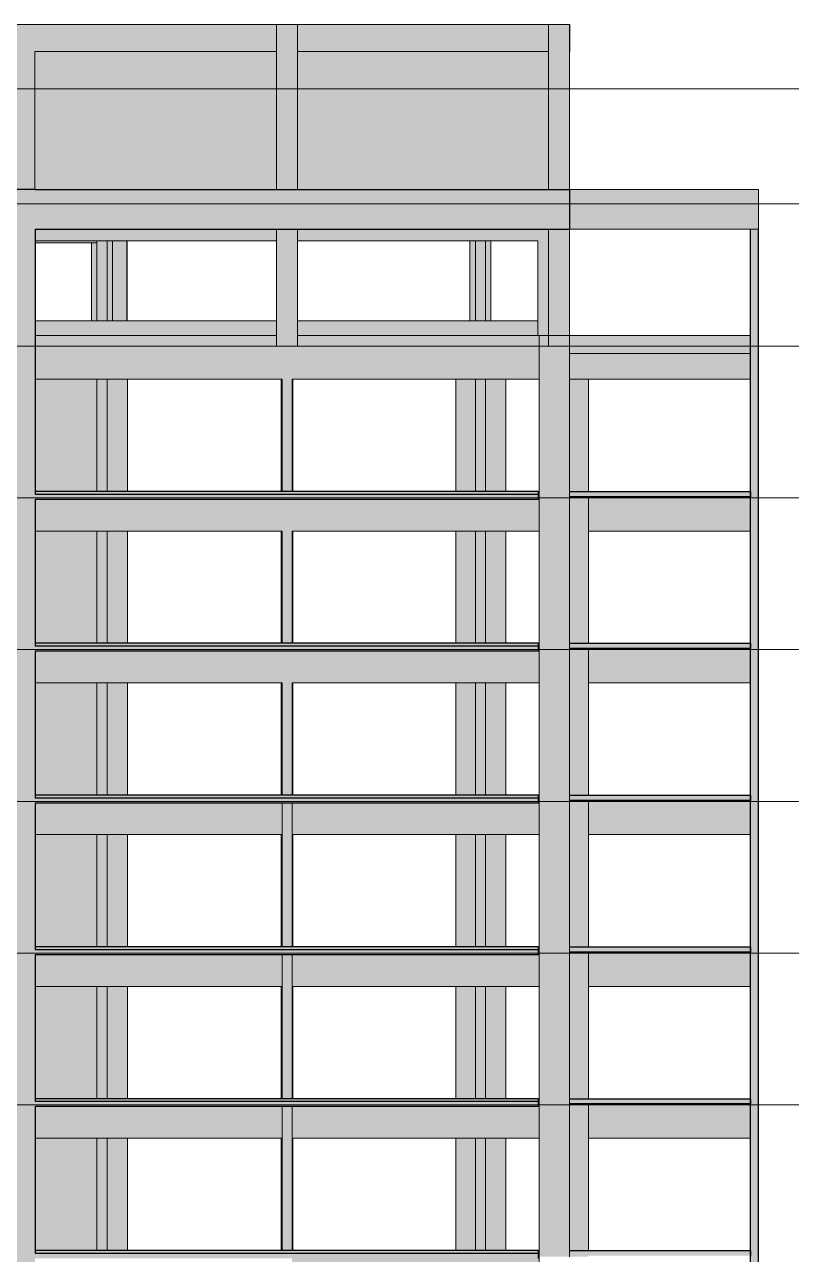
# Model space of a CAD drawing. Header units: centimetres. Extents: x -2198 to 42786, y -3196 to 88064.
# Drawn here: x 30268 to 31723, y 85688 to 88022 of the extents above; entities that cross this region are included whole.
import ezdxf

# ---------------------------------------------------------------- set-up
doc = ezdxf.new("R2010")
doc.units = ezdxf.units.CM
doc.linetypes.add('Centro', pattern=[3.175, 0.635, -0.47625, 1.5875, -0.47625])
for name, color, linetype, lineweight in [('A-FLOR', 7, 'Continuous', 25), ('A-FLOR-LEVL', 7, 'Continuous', 9), ('S-BEAM', 7, 'Continuous', 25), ('S-COLS', 7, 'Continuous', 25)]:
    doc.layers.add(name, color=color, linetype=linetype, lineweight=lineweight)

msp = doc.modelspace()

# ---------------------------------------------------------------- hatches: boundary and pattern name
at = {"layer": 'A-FLOR', "true_color": 0xc0c0c0}
for points in [[(31135.03, 87131), (31242.06, 87131), (31242.06, 87136), (30287.56, 87135.99), (30287.56, 87131), (31048.5, 87131)], [(31548.6, 87126), (31645.06, 87126), (31645.06, 87136), (31301.56, 87136), (31301.56, 87126), (31374.25, 87126)], [(30287.56, 87120.92), (31242.06, 87120.92), (31242.06, 87131), (30287.56, 87131), (30287.56, 87121.88)], [(31242.06, 86843), (31242.06, 86848), (30287.56, 86847.99), (30287.56, 86843), (31238.42, 86843)], [(30438.04, 86832.92), (31242.06, 86832.92), (31242.06, 86843), (30287.56, 86843), (30287.56, 86832.92), (30437.13, 86832.92)], [(31548.6, 86838), (31645.06, 86838), (31645.06, 86848), (31301.56, 86848), (31301.56, 86838), (31374.25, 86838)], [(31641.57, 86848), (31641.57, 86848), (31548.6, 86848)], [(30287.56, 86555), (31242.06, 86555), (31242.06, 86560), (30287.56, 86559.99)], [(30287.56, 86544.92), (31242.06, 86544.92), (31242.06, 86555), (30287.56, 86555), (30287.56, 86548)], [(31341.82, 86550), (31645.06, 86550), (31645.06, 86560), (31301.56, 86560), (31301.56, 86550), (31337.31, 86550)], [(31641.57, 86560), (31641.57, 86560), (31341.82, 86560)], [(31238.42, 86267), (31242.06, 86267), (31242.06, 86272), (30287.56, 86271.99), (30287.56, 86267), (31135.03, 86267)], [(31341.82, 86262), (31645.06, 86262), (31645.06, 86272), (31301.56, 86272), (31301.56, 86262), (31337.31, 86262)], [(31641.57, 86272), (31641.57, 86272), (31341.82, 86272)], [(30287.56, 86256.92), (31242.06, 86256.92), (31242.06, 86267), (30287.56, 86267), (30287.56, 86260)], [(31238.42, 85979), (31242.06, 85979), (31242.06, 85984), (30287.56, 85983.99), (30287.83, 85979), (31135.03, 85979)], [(30287.56, 85968.92), (31242.06, 85968.92), (31242.06, 85979), (30287.56, 85979), (30287.56, 85972)], [(31341.82, 85974), (31645.06, 85974), (31645.06, 85984), (31301.56, 85984), (31301.56, 85974), (31337.31, 85974)], [(31641.57, 85984), (31641.57, 85984), (31341.82, 85984)], [(30287.56, 85691), (31242.06, 85691), (31242.06, 85696), (30287.56, 85695.99)], [(30287.56, 85680.92), (31242.06, 85680.92), (31242.06, 85691), (30287.56, 85691), (30287.56, 85684)], [(31548.6, 85686), (31645.06, 85686), (31645.06, 85696), (31301.56, 85696), (31301.56, 85686), (31374.25, 85686)], [(31641.57, 85696), (31641.57, 85696), (31548.6, 85696)]]:
    msp.add_hatch(color=9, dxfattribs=at).paths.add_polyline_path(points, flags=0)
at = {"layer": 'S-BEAM', "true_color": 0xc0c0c0}
for points in [[(30287.32, 87971), (30745.57, 87971), (30745.57, 88022), (30287.32, 88022), (30287.32, 88019.33)], [(30928.25, 87971), (31261.56, 87971), (31261.56, 88022), (30785.57, 88022), (30785.57, 87971), (30824.85, 87971)], [(31302.29, 87971), (31302.29, 88022), (31301.56, 88022), (31301.56, 87971)], [(30775.07, 87634), (31301.56, 87634), (31301.56, 87709), (30287.56, 87709), (30287.56, 87634), (30721.46, 87634)], [(31645.07, 87634), (31654.57, 87634), (31654.57, 87709), (31301.56, 87709), (31301.56, 87634), (31341.82, 87634)], [(31654.57, 87634), (31660.07, 87634), (31660.07, 87709), (31654.57, 87709), (31654.57, 87661.5)], [(31660.07, 87634), (31660.07, 87634.06), (31660.07, 87708.98)], [(31238.42, 87432), (31241.56, 87432), (31241.56, 87460), (30785.57, 87460), (30785.57, 87432), (31186.73, 87432)], [(30287.56, 87349), (30756.07, 87349), (30756.07, 87412), (30745.57, 87412), (30745.57, 87432), (30287.56, 87432), (30287.56, 87349.04)], [(31238.42, 87349), (31243.81, 87349), (31243.81, 87432), (30785.57, 87432), (30785.57, 87412), (30775.07, 87411.55), (30775.07, 87349), (31135.03, 87349)], [(31645.07, 87398), (31645.07, 87432), (31301.56, 87432), (31301.57, 87398), (31548.6, 87398)], [(31301.57, 87349), (31645.07, 87349), (31645.07, 87398), (31301.57, 87398), (31301.57, 87386.63)], [(30775.07, 87061), (31243.81, 87061), (31243.81, 87136), (31242.06, 87135.96), (31242.06, 87120.92), (30775.07, 87120.92), (30775.07, 87087.61)], [(30437.82, 87061), (30756.07, 87061), (30756.07, 87120.92), (30287.56, 87120.92), (30287.56, 87061), (30435.79, 87061)], [(31341.82, 87061), (31645.07, 87061), (31645.06, 87126), (31337.31, 87126), (31337.31, 87061)], [(30287.56, 86773), (30756.07, 86773), (30756.07, 86832.92), (30287.56, 86832.92), (30287.56, 86773.03)], [(31123.07, 86773), (31243.81, 86773), (31243.81, 86848), (31242.06, 86847.96), (31242.06, 86832.92), (30775.07, 86832.92), (30775.07, 86773), (31085.82, 86773)], [(31645.07, 86773), (31645.06, 86838), (31337.31, 86838), (31337.31, 86773), (31548.6, 86773)], [(31238.42, 86485), (31243.81, 86485), (31243.81, 86560), (31242.06, 86559.96), (31242.06, 86544.92), (30775.07, 86544.92), (30775.07, 86485), (31135.03, 86485)], [(31645.07, 86485), (31645.06, 86550), (31337.31, 86550), (31337.31, 86485), (31341.82, 86485)], [(30287.56, 86485), (30756.07, 86485), (30756.07, 86544.92), (30287.56, 86544.92), (30287.56, 86485.03)], [(30928.25, 86197), (31243.81, 86197), (31243.81, 86272), (31242.06, 86271.96), (31242.06, 86256.92), (30775.07, 86256.92), (30775.07, 86197)], [(30287.56, 86197), (30756.07, 86197), (30756.07, 86256.92), (30287.56, 86256.92), (30287.56, 86197.03)], [(31645.07, 86197), (31645.06, 86262), (31337.31, 86262), (31337.31, 86197), (31341.82, 86197)], [(30462.98, 85909), (30756.07, 85909), (30756.07, 85968.92), (30287.56, 85968.92), (30287.56, 85909), (30462.57, 85909)], [(31135.03, 85909), (31243.81, 85909), (31243.81, 85984), (31242.06, 85983.96), (31242.06, 85968.92), (30775.07, 85968.92), (30775.07, 85909), (31123.07, 85909)], [(31337.31, 85909), (31645.07, 85909), (31645.06, 85974), (31337.31, 85974), (31337.31, 85926.19)], [(31238.42, 85621), (31243.81, 85621), (31243.81, 85696), (31242.06, 85695.96), (31242.06, 85680.92), (30775.07, 85680.92), (30775.07, 85621), (31135.03, 85621)]]:
    msp.add_hatch(color=9, dxfattribs=at).paths.add_polyline_path(points, flags=0)
h = msp.add_hatch(color=9, dxfattribs=at)
h.paths.add_polyline_path([(31142.07, 87612), (31241.56, 87612), (31241.56, 87634), (30785.57, 87634), (30785.57, 87612), (31135.03, 87612)], flags=0)
h.paths.add_polyline_path([(30423.07, 87612), (30745.57, 87612), (30745.57, 87634), (30287.56, 87634), (30287.56, 87612), (30307.89, 87612)], flags=0)
h.paths.add_polyline_path([(30229.57, 87612), (30247.32, 87612), (30247.32, 87634), (30229.57, 87634)], flags=0)
h.paths.add_polyline_path([(30514.67, 87709), (30745.57, 87709), (30745.57, 87971), (30287.32, 87971), (30287.56, 87709), (30462.57, 87709)], flags=0)
h.paths.add_polyline_path([(30229.57, 87709), (30247.32, 87709), (30247.32, 87971), (30229.57, 87971), (30229.57, 87827.89)], flags=0)
h.paths.add_polyline_path([(31238.42, 87709), (31241.56, 87709), (31241.56, 87971), (30785.57, 87971), (30785.57, 87709), (31183.79, 87709)], flags=0)
h = msp.add_hatch(color=9, dxfattribs=at)
h.paths.add_polyline_path([(30287.56, 87608), (30405.05, 87608), (30405.05, 87612), (30287.56, 87612), (30287.56, 87610.16)], flags=0)
h.paths.add_polyline_path([(30188.64, 87608), (30229.57, 87608), (30229.57, 87612), (30187.55, 87612), (30187.55, 87608)], flags=0)
h = msp.add_hatch(color=9, dxfattribs=at)
h.paths.add_polyline_path([(30745.57, 87612), (30745.57, 87612), (30721.46, 87612)], flags=0)
h.paths.add_polyline_path([(31029.06, 87612), (31029.06, 87612), (30928.25, 87612)], flags=0)
h = msp.add_hatch(color=9, dxfattribs=at)
h.paths.add_polyline_path([(30721.46, 87432), (30745.57, 87432), (30745.57, 87460), (30287.56, 87460), (30287.56, 87432), (30618.07, 87432)], flags=0)
h.paths.add_polyline_path([(30244.61, 87432), (30247.32, 87432), (30247.32, 87460), (30239.07, 87460), (30239.07, 87432)], flags=0)
at = {"layer": 'S-COLS', "true_color": 0xc0c0c0}
for points in [[(30248.06, 87412), (30248.06, 87709), (30287.32, 87709.04), (30287.32, 88022), (30247.32, 88022), (30247.32, 87412)], [(31244.82, 87709), (31261.56, 87709), (31261.56, 87971), (31241.56, 87971), (31241.56, 87709)], [(30287.56, 84464.5), (30287.32, 87709), (30248.06, 87709), (30248.06, 84464.5), (30287.32, 84464.5)], [(31241.56, 87432), (31261.56, 87432), (31261.56, 87634), (31241.56, 87634), (31241.56, 87474.88)], [(31660.07, 81078), (31660.07, 87634), (31645.07, 87634), (31645.07, 81078)], [(30411.28, 87460), (30424.05, 87460), (30424.05, 87612), (30405.05, 87612), (30405.05, 87460)], [(30439.94, 87460), (30462.57, 87460), (30462.57, 87612), (30434.55, 87612), (30434.55, 87460)], [(31142.07, 87460), (31142.07, 87612), (31123.07, 87612), (31123.07, 87460), (31137.51, 87460)], [(31301.56, 87124), (31301.56, 87432), (31243.81, 87432), (31243.81, 87124)], [(30775.07, 87136), (30775.07, 87136), (30775.07, 87412), (30756.07, 87411.84), (30756.07, 87136)], [(30402.89, 87136), (30405.05, 87136), (30405.05, 87349), (30287.56, 87349), (30287.56, 87136), (30395.99, 87136)], [(30405.05, 87136), (30424.05, 87136), (30424.05, 87349), (30405.05, 87349), (30405.05, 87298.38)], [(30462.79, 87136), (30462.57, 87349), (30424.05, 87349), (30424.05, 87136), (30462.57, 87136)], [(31123.07, 87136), (31123.07, 87349), (31085.82, 87349), (31085.82, 87136), (31121.43, 87136)], [(31135.03, 87136), (31142.07, 87136), (31142.07, 87349), (31123.07, 87349), (31123.07, 87136)], [(31142.07, 87136), (31180.82, 87136), (31180.82, 87349), (31142.07, 87349), (31142.07, 87136)], [(30756.07, 86848), (30775.07, 86848), (30775.07, 87120.92), (30756.07, 87120.92), (30756.07, 86848)], [(31301.56, 86836), (31301.56, 87124), (31243.81, 87124), (31243.81, 86836), (31290.12, 86836)], [(30405.05, 86848), (30405.05, 87061), (30287.56, 87061), (30287.56, 86848), (30395.99, 86848)], [(30411.28, 86848), (30424.05, 86848), (30424.05, 87061), (30405.05, 87061), (30405.05, 86848)], [(30424.05, 86848), (30462.79, 86848), (30462.57, 87061), (30424.05, 87061), (30424.05, 86857.12)], [(31123.07, 86848), (31123.07, 87061), (31085.82, 87061), (31085.82, 86848)], [(31135.03, 86848), (31142.07, 86848), (31142.07, 87061), (31123.07, 87061), (31123.07, 86848)], [(31142.07, 86848), (31180.82, 86848), (31180.82, 87061), (31142.07, 87061), (31142.07, 86848)], [(30775.07, 86560), (30775.07, 86560), (30775.07, 86832.92), (30756.07, 86832.92), (30756.07, 86560)], [(31301.56, 86548), (31301.56, 86836), (31243.81, 86836), (31243.81, 86548)], [(30307.89, 86560), (30405.05, 86560), (30405.05, 86773), (30287.56, 86773), (30287.56, 86560)], [(30411.28, 86560), (30424.05, 86560), (30424.05, 86773), (30405.05, 86773), (30405.05, 86560)], [(30462.79, 86560), (30462.57, 86773), (30424.05, 86773), (30424.05, 86560), (30462.57, 86560)], [(31123.07, 86560), (31123.07, 86773), (31085.82, 86773), (31085.82, 86560)], [(31142.07, 86560), (31142.07, 86773), (31123.07, 86773), (31123.07, 86560), (31141.05, 86560)], [(31180.82, 86560), (31180.82, 86773), (31142.07, 86773), (31142.07, 86560)], [(30775.07, 86272), (30775.07, 86272), (30775.07, 86544.92), (30756.07, 86544.92), (30756.07, 86272)], [(31301.56, 86260), (31301.56, 86548), (31243.81, 86548), (31243.81, 86260)], [(30307.89, 86272), (30405.05, 86272), (30405.05, 86485), (30287.56, 86485), (30287.56, 86272)], [(30411.28, 86272), (30424.05, 86272), (30424.05, 86485), (30405.05, 86485), (30405.05, 86272)], [(30462.79, 86272), (30462.57, 86485), (30424.05, 86485), (30424.05, 86272), (30462.57, 86272)], [(31123.07, 86272), (31123.07, 86485), (31085.82, 86485), (31085.82, 86272)], [(31141.05, 86272), (31142.07, 86272), (31142.07, 86485), (31123.07, 86485), (31123.07, 86272), (31135.03, 86272)], [(31180.82, 86272), (31180.82, 86485), (31142.07, 86485), (31142.07, 86272)], [(30756.07, 85984), (30775.07, 85984), (30775.07, 86256.92), (30756.07, 86256.92), (30756.07, 85984)], [(31301.56, 85972), (31301.56, 86260), (31243.81, 86260), (31243.81, 85972)], [(30287.56, 85984), (30405.05, 85984), (30405.05, 86197), (30287.56, 86197), (30287.56, 86062.86)], [(30411.28, 85984), (30424.05, 85984), (30424.05, 86197), (30405.05, 86197), (30405.05, 85984)], [(30462.79, 85984), (30462.57, 86197), (30424.05, 86197), (30424.05, 85984), (30462.57, 85984)], [(31123.07, 85984), (31123.07, 86197), (31085.82, 86197), (31085.82, 85984)], [(31142.07, 85984), (31142.07, 86197), (31123.07, 86197), (31123.07, 85984), (31141.05, 85984)], [(31142.07, 85984), (31180.82, 85984), (31180.82, 86197), (31142.07, 86197), (31142.07, 85984)], [(30756.07, 85696), (30775.07, 85696), (30775.07, 85968.92), (30756.07, 85968.92), (30756.07, 85696)], [(31301.56, 85684), (31301.56, 85972), (31243.81, 85972), (31243.81, 85684), (31290.12, 85684)], [(30287.56, 85696), (30405.05, 85696), (30405.05, 85909), (30287.56, 85909), (30287.56, 85709.85)], [(30411.28, 85696), (30424.05, 85696), (30424.05, 85909), (30405.05, 85909), (30405.05, 85696)], [(30426.12, 85696), (30462.79, 85696), (30462.57, 85909), (30424.05, 85909), (30424.05, 85696)], [(31123.07, 85696), (31123.07, 85909), (31085.82, 85909), (31085.82, 85696)], [(31141.05, 85696), (31142.07, 85696), (31142.07, 85909), (31123.07, 85909), (31123.07, 85696), (31135.03, 85696)], [(31180.82, 85696), (31180.82, 85909), (31142.07, 85909), (31142.07, 85696)]]:
    msp.add_hatch(color=9, dxfattribs=at).paths.add_polyline_path(points, flags=0)
h = msp.add_hatch(color=9, dxfattribs=at)
h.paths.add_polyline_path([(30745.57, 87412), (30785.57, 87412), (30785.57, 87634), (30745.57, 87634), (30745.57, 87430.76)], flags=0)
h.paths.add_polyline_path([(30745.57, 87709), (30785.57, 87709), (30785.57, 88022), (30745.57, 88022), (30745.57, 87827.89)], flags=0)
h = msp.add_hatch(color=9, dxfattribs=at)
h.paths.add_polyline_path([(31265.17, 87432), (31301.56, 87432), (31301.56, 87634), (31261.56, 87634), (31261.56, 87432)], flags=0)
h.paths.add_polyline_path([(31301.56, 87709), (31301.56, 88022), (31261.56, 88022), (31261.56, 87709), (31300.05, 87709)], flags=0)
h = msp.add_hatch(color=9, dxfattribs=at)
h.paths.add_polyline_path([(30405.05, 87460), (30405.05, 87608), (30394.55, 87608), (30394.55, 87460), (30400.1, 87460)], flags=0)
h.paths.add_polyline_path([(30434.55, 87460), (30434.55, 87612), (30424.05, 87612), (30424.05, 87460), (30434.49, 87460)], flags=0)
h = msp.add_hatch(color=9, dxfattribs=at)
h.paths.add_polyline_path([(31123.07, 87460), (31123.07, 87612), (31112.57, 87612), (31112.57, 87460), (31118.11, 87460)], flags=0)
h.paths.add_polyline_path([(31142.07, 87460), (31152.57, 87460), (31152.57, 87612), (31142.07, 87612), (31142.07, 87474.88)], flags=0)
h = msp.add_hatch(color=9, dxfattribs=at)
h.paths.add_polyline_path([(30756.07, 87136), (30756.07, 87349), (30754.57, 87349), (30754.57, 87136)], flags=0)
h.paths.add_polyline_path([(30775.07, 87136), (30776.57, 87136), (30776.57, 87349), (30775.07, 87348.62), (30775.07, 87136)], flags=0)
h = msp.add_hatch(color=9, dxfattribs=at)
h.paths.add_polyline_path([(31305.15, 87124), (31337.31, 87124), (31337.31, 87126), (31301.56, 87126), (31301.56, 87124)], flags=0)
h.paths.add_polyline_path([(31337.31, 87136), (31337.31, 87136), (31337.31, 87349), (31301.57, 87349), (31301.56, 87136)], flags=0)
h = msp.add_hatch(color=9, dxfattribs=at)
h.paths.add_polyline_path([(31305.15, 86836), (31337.31, 86836), (31337.31, 86838), (31301.56, 86838), (31301.56, 86836)], flags=0)
h.paths.add_polyline_path([(31337.31, 86848), (31337.31, 87124), (31301.56, 87124), (31301.56, 86848)], flags=0)
h = msp.add_hatch(color=9, dxfattribs=at)
h.paths.add_polyline_path([(30754.57, 86848), (30756.07, 86848), (30756.07, 87061), (30754.57, 87061), (30754.57, 86848)], flags=0)
h.paths.add_polyline_path([(30775.07, 86848), (30776.57, 86848), (30776.57, 87061), (30775.07, 87061), (30775.07, 86848)], flags=0)
h = msp.add_hatch(color=9, dxfattribs=at)
h.paths.add_polyline_path([(31305.15, 86548), (31337.31, 86548), (31337.31, 86550), (31301.56, 86550), (31301.56, 86548)], flags=0)
h.paths.add_polyline_path([(31337.31, 86560), (31337.31, 86836), (31301.56, 86836), (31301.56, 86560)], flags=0)
h = msp.add_hatch(color=9, dxfattribs=at)
h.paths.add_polyline_path([(30754.57, 86560), (30756.07, 86560), (30756.07, 86773), (30754.57, 86773), (30754.57, 86560)], flags=0)
h.paths.add_polyline_path([(30776.57, 86560), (30776.57, 86773), (30775.07, 86773), (30775.07, 86560), (30775.61, 86560)], flags=0)
h = msp.add_hatch(color=9, dxfattribs=at)
h.paths.add_polyline_path([(31305.15, 86260), (31337.31, 86260), (31337.31, 86262), (31301.56, 86262), (31301.56, 86260)], flags=0)
h.paths.add_polyline_path([(31337.31, 86272), (31337.31, 86548), (31301.56, 86548), (31301.56, 86272)], flags=0)
h = msp.add_hatch(color=9, dxfattribs=at)
h.paths.add_polyline_path([(30775.61, 86272), (30776.57, 86272), (30776.57, 86485), (30775.07, 86485), (30775.07, 86272)], flags=0)
h.paths.add_polyline_path([(30754.57, 86272), (30756.07, 86272), (30756.07, 86485), (30754.57, 86485), (30754.57, 86272)], flags=0)
h = msp.add_hatch(color=9, dxfattribs=at)
h.paths.add_polyline_path([(31337.31, 85972), (31337.31, 85974), (31301.56, 85974), (31301.56, 85972), (31305.15, 85972)], flags=0)
h.paths.add_polyline_path([(31301.56, 85984), (31337.31, 85984), (31337.31, 86260), (31301.56, 86260), (31301.56, 86062.86)], flags=0)
h = msp.add_hatch(color=9, dxfattribs=at)
h.paths.add_polyline_path([(30754.57, 85984), (30756.07, 85984), (30756.07, 86197), (30754.57, 86197), (30754.57, 85984)], flags=0)
h.paths.add_polyline_path([(30775.07, 85984), (30776.57, 85984), (30776.57, 86197), (30775.07, 86197), (30775.07, 85984)], flags=0)
h = msp.add_hatch(color=9, dxfattribs=at)
h.paths.add_polyline_path([(31305.15, 85684), (31337.31, 85684), (31337.31, 85686), (31301.56, 85686), (31301.56, 85684)], flags=0)
h.paths.add_polyline_path([(31337.31, 85696), (31337.31, 85972), (31301.56, 85972), (31301.56, 85696)], flags=0)
h = msp.add_hatch(color=9, dxfattribs=at)
h.paths.add_polyline_path([(30754.57, 85696), (30756.07, 85696), (30756.07, 85909), (30754.57, 85909), (30754.57, 85696)], flags=0)
h.paths.add_polyline_path([(30775.07, 85696), (30776.57, 85696), (30776.57, 85909), (30775.07, 85908.85), (30775.07, 85696)], flags=0)

# ---------------------------------------------------------------- linework, layer by layer
at = {"layer": 'A-FLOR', "color": 190, "true_color": 0x8000ff}
for p, q in [((31242.06, 87136), (30287.56, 87136)), ((31242.06, 87136), (31242.06, 87120.92)), ((31301.56, 87136), (31645.06, 87136)), ((31645.06, 87136), (31645.06, 87126)), ((30287.56, 87131), (31242.06, 87131)), ((31242.06, 87120.92), (30287.56, 87120.92)), ((31645.06, 87126), (31301.56, 87126)), ((31242.06, 86848), (30287.56, 86848)), ((30287.56, 86843), (31242.06, 86843)), ((31242.06, 86832.92), (30287.56, 86832.92)), ((31242.06, 86848), (31242.06, 86832.92)), ((31301.56, 86848), (31645.06, 86848)), ((31645.06, 86838), (31301.56, 86838)), ((31645.06, 86848), (31645.06, 86838)), ((31242.06, 86560), (30287.56, 86560)), ((30287.56, 86555), (31242.06, 86555)), ((31242.06, 86560), (31242.06, 86544.92)), ((31301.56, 86560), (31645.06, 86560)), ((31645.06, 86550), (31301.56, 86550)), ((31645.06, 86560), (31645.06, 86550)), ((31242.06, 86544.92), (30287.56, 86544.92)), ((31242.06, 86272), (30287.56, 86272)), ((31242.06, 86272), (31242.06, 86256.92)), ((31301.56, 86272), (31645.06, 86272)), ((31645.06, 86272), (31645.06, 86262)), ((30287.56, 86267), (31242.06, 86267)), ((31242.06, 86256.92), (30287.56, 86256.92)), ((31645.06, 86262), (31301.56, 86262)), ((31242.06, 85984), (30287.56, 85984)), ((30287.56, 85979), (31242.06, 85979)), ((31242.06, 85968.92), (30287.56, 85968.92)), ((31242.06, 85984), (31242.06, 85968.92)), ((31301.56, 85984), (31645.06, 85984)), ((31645.06, 85974), (31301.56, 85974)), ((31645.06, 85984), (31645.06, 85974)), ((31242.06, 85696), (30287.56, 85696)), ((30287.56, 85691), (31242.06, 85691)), ((31242.06, 85696), (31242.06, 85680.92)), ((31301.56, 85696), (31645.06, 85696)), ((31645.06, 85696), (31645.06, 85686))]:
    msp.add_line(p, q, dxfattribs=at)
at = {"layer": 'A-FLOR-LEVL', "linetype": 'Centro'}
for p, q in [((28066.61, 87900), (33615.18, 87900)), ((28066.61, 87682), (33615.18, 87682)), ((28066.61, 87412), (33615.18, 87412)), ((28066.61, 87124), (33615.18, 87124)), ((28066.61, 86836), (33615.18, 86836)), ((28066.61, 86548), (33615.18, 86548)), ((28066.61, 86260), (33615.18, 86260)), ((28066.61, 85972), (33615.18, 85972))]:
    msp.add_line(p, q, dxfattribs=at)
at = {"layer": 'S-BEAM', "lineweight": 9}
for p, q in [((30287.32, 88022), (30745.57, 88022)), ((30745.57, 88022), (30745.57, 87971)), ((30785.57, 88022), (31261.56, 88022)), ((30785.57, 88022), (30785.57, 87971)), ((31261.56, 87971), (31261.56, 88022)), ((31301.56, 88022), (31302.29, 88022)), ((31302.29, 88022), (31302.29, 87971)), ((30745.57, 87971), (30287.32, 87971)), ((31261.56, 87971), (30785.57, 87971)), ((31301.56, 87971), (31302.29, 87971)), ((31301.56, 87709), (31654.57, 87709)), ((31654.57, 87709), (31660.07, 87709)), ((31660.07, 87709), (31660.07, 87634)), ((31301.56, 87634), (31654.57, 87634)), ((31660.07, 87634), (31654.57, 87634)), ((30287.56, 87612), (30745.57, 87612)), ((30287.56, 87608), (30405.05, 87608)), ((30785.57, 87612), (31241.56, 87612)), ((30745.57, 87460), (30287.56, 87460)), ((30785.57, 87460), (31241.56, 87460)), ((31241.56, 87432), (31241.56, 87460)), ((30745.57, 87432), (30287.56, 87432)), ((30745.57, 87412), (30745.57, 87432)), ((30785.57, 87432), (31243.81, 87432)), ((30785.57, 87432), (30785.57, 87412)), ((31243.81, 87349), (31243.81, 87432)), ((31301.56, 87432), (31645.07, 87432)), ((31645.07, 87398), (31645.07, 87432)), ((30745.57, 87412), (30756.07, 87412)), ((30785.57, 87412), (30775.07, 87412)), ((31301.56, 87398), (31645.07, 87398)), ((30287.56, 87349), (30756.07, 87349)), ((30775.07, 87349), (31243.81, 87349)), ((31301.57, 87349), (31645.07, 87349)), ((30287.56, 87136), (30756.07, 87136)), ((30775.07, 87136), (31243.81, 87136)), ((31243.81, 87061), (31243.81, 87136)), ((31337.31, 87126), (31337.31, 87061)), ((30756.07, 87061), (30287.56, 87061)), ((30775.07, 87061), (31243.81, 87061)), ((31337.31, 87061), (31645.07, 87061)), ((30287.56, 86848), (30756.07, 86848)), ((30775.07, 86848), (31243.81, 86848)), ((31243.81, 86773), (31243.81, 86848)), ((31337.31, 86838), (31337.31, 86773)), ((30756.07, 86773), (30287.56, 86773)), ((30775.07, 86773), (31243.81, 86773)), ((31337.31, 86773), (31645.07, 86773)), ((30287.56, 86560), (30756.07, 86560)), ((30775.07, 86560), (31243.81, 86560)), ((31243.81, 86485), (31243.81, 86560)), ((31337.31, 86550), (31337.31, 86485)), ((30756.07, 86544.92), (30756.07, 86485)), ((30775.07, 86544.92), (30775.07, 86485)), ((30756.07, 86485), (30287.56, 86485)), ((30775.07, 86485), (31243.81, 86485)), ((31337.31, 86485), (31645.07, 86485)), ((30287.56, 86272), (30756.07, 86272)), ((30775.07, 86272), (31243.81, 86272)), ((31243.81, 86197), (31243.81, 86272)), ((30756.07, 86256.92), (30756.07, 86197)), ((30775.07, 86256.92), (30775.07, 86197)), ((31337.31, 86262), (31337.31, 86197)), ((30756.07, 86197), (30287.56, 86197)), ((30775.07, 86197), (31243.81, 86197)), ((31337.31, 86197), (31645.07, 86197)), ((30287.56, 85984), (30756.07, 85984)), ((30756.07, 85968.92), (30756.07, 85909)), ((30775.07, 85984), (31243.81, 85984)), ((30775.07, 85968.92), (30775.07, 85909)), ((31243.81, 85909), (31243.81, 85984)), ((31337.31, 85974), (31337.31, 85909)), ((30756.07, 85909), (30287.56, 85909)), ((30775.07, 85909), (31243.81, 85909)), ((31337.31, 85909), (31645.07, 85909)), ((30287.56, 85696), (30756.07, 85696)), ((30775.07, 85696), (31243.81, 85696)), ((31243.81, 85621), (31243.81, 85696))]:
    msp.add_line(p, q, dxfattribs=at)
at = {"layer": 'S-BEAM', "color": 190, "true_color": 0x8000ff}
for p, q in [((30287.56, 87709), (31301.56, 87709)), ((31301.56, 87709), (31301.56, 87634)), ((30287.56, 87634), (31301.56, 87634))]:
    msp.add_line(p, q, dxfattribs=at)
at = {"layer": 'S-COLS', "lineweight": 9}
for p, q in [((30287.32, 88022), (30247.32, 88022)), ((30745.57, 88022), (30785.57, 88022)), ((30745.57, 88022), (30745.57, 87709)), ((30785.57, 88022), (30785.57, 87709)), ((31261.56, 88022), (31301.56, 88022)), ((31261.56, 88022), (31261.56, 87709)), ((31301.56, 88022), (31301.56, 87709)), ((30287.32, 87709), (30287.32, 87971)), ((30745.57, 87634), (30745.57, 87412)), ((30785.57, 87634), (30785.57, 87412)), ((31261.56, 87634), (31261.56, 87412)), ((31301.56, 87634), (31301.56, 87412)), ((30394.55, 87608), (30394.55, 87460)), ((30405.05, 87612), (30405.05, 87460)), ((30424.05, 87612), (30424.05, 87460)), ((30434.55, 87612), (30434.55, 87460)), ((31112.57, 87612), (31112.57, 87460)), ((31123.07, 87612), (31123.07, 87460)), ((31142.07, 87612), (31142.07, 87460)), ((31152.57, 87612), (31152.57, 87460)), ((31241.56, 87612), (31241.56, 87432)), ((31243.81, 87432), (31243.81, 87124)), ((31301.56, 87432), (31243.81, 87432)), ((31301.56, 87432), (31301.56, 87124)), ((30785.57, 87412), (30745.57, 87412)), ((30775.07, 87412), (30756.07, 87412)), ((31301.56, 87412), (31261.56, 87412)), ((30405.05, 87349), (30405.05, 87136)), ((30424.05, 87349), (30424.05, 87136)), ((30462.79, 87349), (30462.79, 87136)), ((30754.57, 87349), (30754.57, 87136)), ((30756.07, 87349), (30756.07, 87136)), ((30775.07, 87349), (30775.07, 87136)), ((30776.57, 87349), (30776.57, 87136)), ((31085.82, 87349), (31085.82, 87136)), ((31123.07, 87349), (31123.07, 87136)), ((31142.07, 87349), (31142.07, 87136)), ((31180.82, 87349), (31180.82, 87136)), ((31337.31, 87349), (31337.31, 87136)), ((31243.81, 87124), (31243.81, 86836)), ((31301.56, 87124), (31243.81, 87124)), ((31301.56, 87124), (31243.81, 87124)), ((31301.56, 87124), (31301.56, 86836)), ((31337.31, 87124), (31301.56, 87124)), ((31337.31, 87124), (31301.56, 87124)), ((31337.31, 87126), (31337.31, 87124)), ((31337.31, 87124), (31337.31, 86848)), ((30405.05, 87061), (30405.05, 86848)), ((30424.05, 87061), (30424.05, 86848)), ((30462.79, 87061), (30462.79, 86848)), ((30754.57, 87061), (30754.57, 86848)), ((30756.07, 87061), (30756.07, 86848)), ((30775.07, 87061), (30775.07, 86848)), ((30776.57, 87061), (30776.57, 86848)), ((31085.82, 87061), (31085.82, 86848)), ((31123.07, 87061), (31123.07, 86848)), ((31142.07, 87061), (31142.07, 86848)), ((31180.82, 87061), (31180.82, 86848)), ((31243.81, 86836), (31243.81, 86548)), ((31301.56, 86836), (31243.81, 86836)), ((31301.56, 86836), (31243.81, 86836)), ((31301.56, 86836), (31301.56, 86548)), ((31337.31, 86836), (31301.56, 86836)), ((31337.31, 86836), (31301.56, 86836)), ((31337.31, 86838), (31337.31, 86836)), ((31337.31, 86836), (31337.31, 86560)), ((30405.05, 86773), (30405.05, 86560)), ((30424.05, 86773), (30424.05, 86560)), ((30462.79, 86773), (30462.79, 86560)), ((30754.57, 86773), (30754.57, 86560)), ((30756.07, 86773), (30756.07, 86560)), ((30775.07, 86773), (30775.07, 86560)), ((30776.57, 86773), (30776.57, 86560)), ((31085.82, 86773), (31085.82, 86560)), ((31123.07, 86773), (31123.07, 86560)), ((31142.07, 86773), (31142.07, 86560)), ((31180.82, 86773), (31180.82, 86560)), ((31337.31, 86550), (31337.31, 86548)), ((30756.07, 86544.92), (30756.07, 86485)), ((30775.07, 86544.92), (30775.07, 86485)), ((31243.81, 86548), (31243.81, 86260)), ((31301.56, 86548), (31243.81, 86548)), ((31301.56, 86548), (31243.81, 86548)), ((31301.56, 86548), (31301.56, 86260)), ((31337.31, 86548), (31301.56, 86548)), ((31337.31, 86548), (31301.56, 86548)), ((31337.31, 86548), (31337.31, 86272)), ((30405.05, 86485), (30405.05, 86272)), ((30424.05, 86485), (30424.05, 86272)), ((30462.79, 86485), (30462.79, 86272)), ((30754.57, 86485), (30754.57, 86272)), ((30756.07, 86485), (30756.07, 86272)), ((30775.07, 86485), (30775.07, 86272)), ((30776.57, 86485), (30776.57, 86272)), ((31085.82, 86485), (31085.82, 86272)), ((31123.07, 86485), (31123.07, 86272)), ((31142.07, 86485), (31142.07, 86272)), ((31180.82, 86485), (31180.82, 86272)), ((30756.07, 86256.92), (30756.07, 86197)), ((30775.07, 86256.92), (30775.07, 86197)), ((31243.81, 86260), (31243.81, 85972)), ((31301.56, 86260), (31243.81, 86260)), ((31301.56, 86260), (31243.81, 86260)), ((31301.56, 86260), (31301.56, 85972)), ((31337.31, 86260), (31301.56, 86260)), ((31337.31, 86260), (31301.56, 86260)), ((31337.31, 86262), (31337.31, 86260)), ((31337.31, 86260), (31337.31, 85984)), ((30405.05, 86197), (30405.05, 85984)), ((30424.05, 86197), (30424.05, 85984)), ((30462.79, 86197), (30462.79, 85984)), ((30754.57, 86197), (30754.57, 85984)), ((30756.07, 86197), (30756.07, 85984)), ((30775.07, 86197), (30775.07, 85984)), ((30776.57, 86197), (30776.57, 85984)), ((31085.82, 86197), (31085.82, 85984)), ((31123.07, 86197), (31123.07, 85984)), ((31142.07, 86197), (31142.07, 85984)), ((31180.82, 86197), (31180.82, 85984)), ((30756.07, 85968.92), (30756.07, 85909)), ((30775.07, 85968.92), (30775.07, 85909)), ((31243.81, 85972), (31243.81, 85684)), ((31301.56, 85972), (31243.81, 85972)), ((31301.56, 85972), (31243.81, 85972)), ((31301.56, 85972), (31301.56, 85684)), ((31337.31, 85972), (31301.56, 85972)), ((31337.31, 85972), (31301.56, 85972)), ((31337.31, 85974), (31337.31, 85972)), ((31337.31, 85972), (31337.31, 85696)), ((30405.05, 85909), (30405.05, 85696)), ((30424.05, 85909), (30424.05, 85696)), ((30462.79, 85909), (30462.79, 85696)), ((30754.57, 85909), (30754.57, 85696)), ((30756.07, 85909), (30756.07, 85696)), ((30775.07, 85909), (30775.07, 85696)), ((30776.57, 85909), (30776.57, 85696)), ((31085.82, 85909), (31085.82, 85696)), ((31123.07, 85909), (31123.07, 85696)), ((31142.07, 85909), (31142.07, 85696)), ((31180.82, 85909), (31180.82, 85696))]:
    msp.add_line(p, q, dxfattribs=at)
at = {"layer": 'S-COLS', "color": 190, "true_color": 0x8000ff}
for p, q in [((30287.56, 87709), (30248.06, 87709)), ((30287.56, 87634), (30287.56, 87131)), ((31645.07, 87432), (31645.07, 87634)), ((31660.07, 81078), (31660.07, 87634)), ((30462.57, 87460), (30462.57, 87612)), ((31645.07, 87398), (31645.07, 87432)), ((31645.07, 81078), (31645.07, 87398)), ((30287.56, 87120.92), (30287.56, 86843)), ((30287.56, 86832.92), (30287.56, 86555)), ((30287.56, 86544.92), (30287.56, 86267)), ((30287.56, 86256.92), (30287.56, 85979)), ((30287.56, 85968.92), (30287.56, 85691))]:
    msp.add_line(p, q, dxfattribs=at)

doc.saveas('drawing.dxf')
